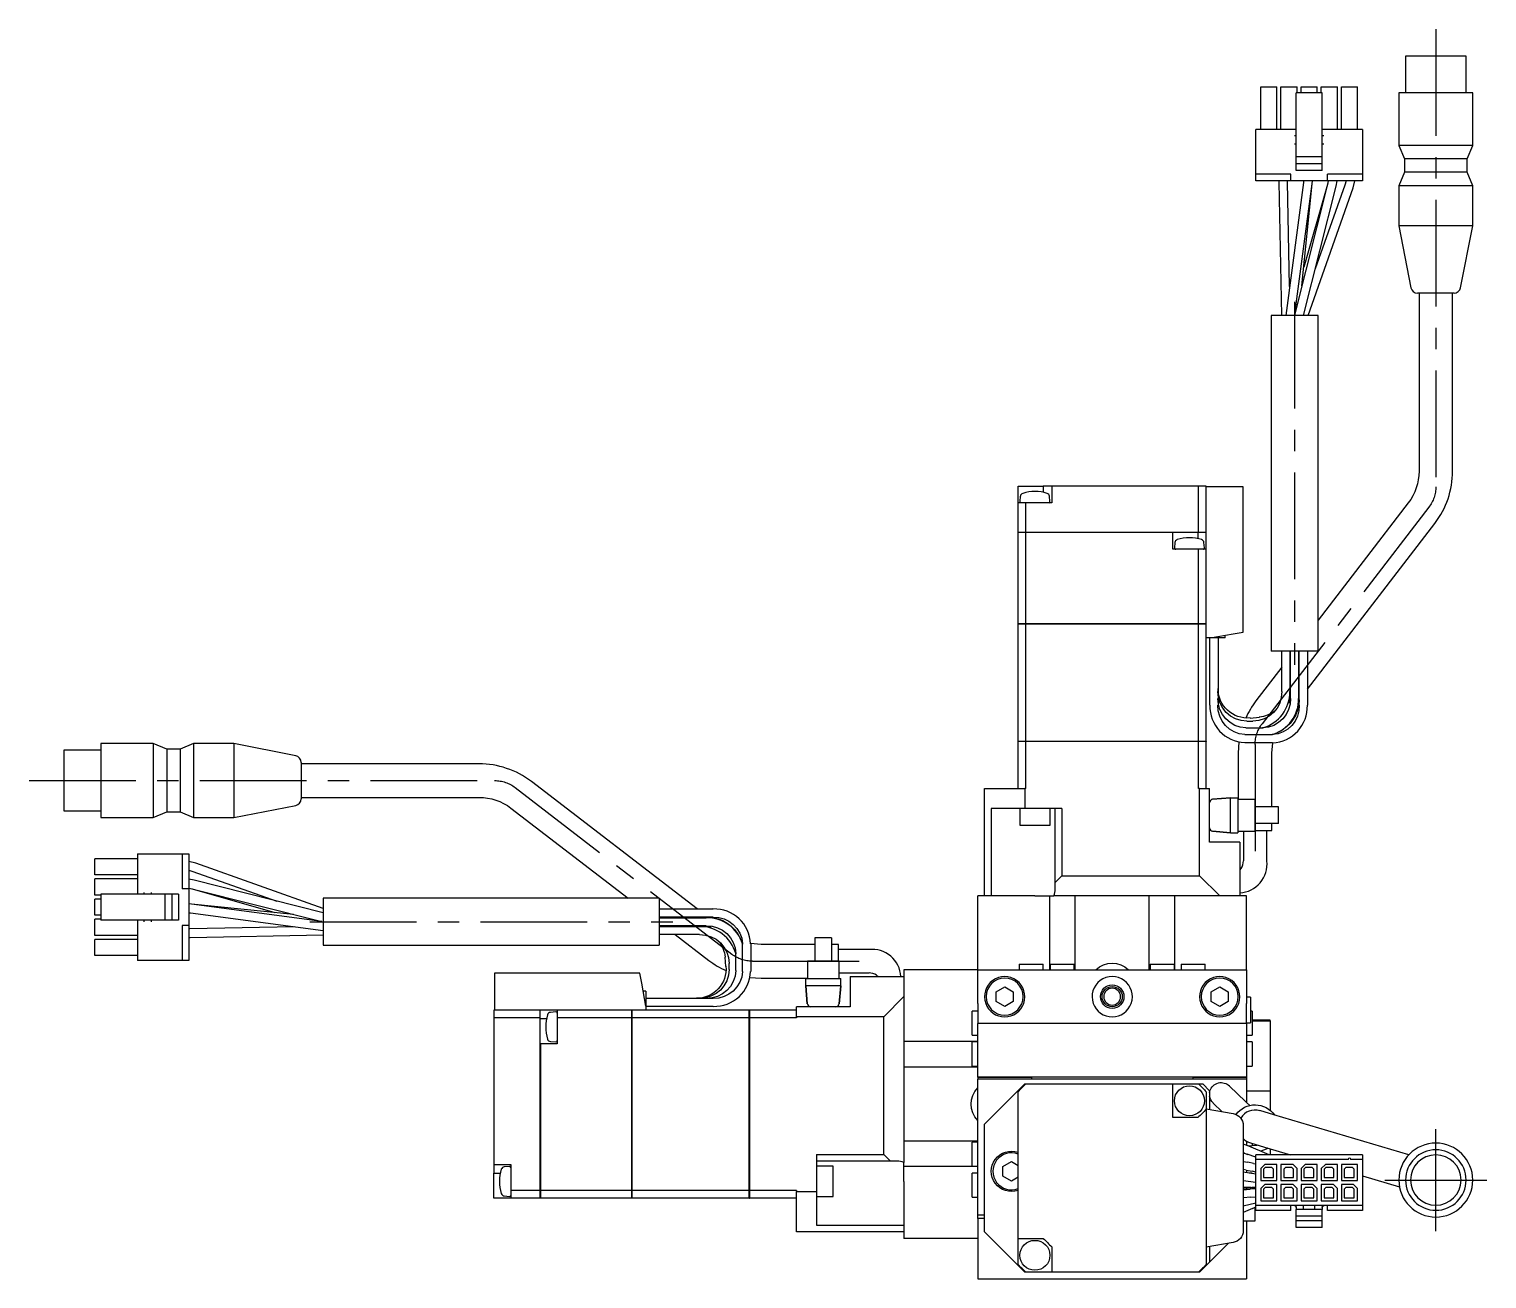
# Model space of a CAD drawing. Extents: x 0 to 847, y -8 to 672.
# Drawn here: x 197.2 to 414.1, y 485.5 to 671.5 of the extents above; entities that cross this region are included whole.
import ezdxf

# ---------------------------------------------------------------- set-up
doc = ezdxf.new("R2010")
doc.units = 0
doc.header["$LTSCALE"] = 0.5
doc.linetypes.add('CENTER', pattern=[50.8, 31.75, -6.35, 6.35, -6.35])
doc.layers.add('MSM_CENTER', color=1, linetype='CENTER')
doc.layers.add('MSM_CONTINUOUS', color=7, linetype='CONTINUOUS')

msp = doc.modelspace()

# ---------------------------------------------------------------- linework, layer by layer
at = {"layer": 'MSM_CENTER', "extrusion": (0, 0, -1)}
for p, q in [((406.53, 671.53), (406.53, 603.43)), ((405.49, 600.38), (380.67, 568.13)), ((379.64, 565.08), (379.64, 546.53)), ((197.2, 559.69), (266.47, 559.69)), ((269.51, 558.65), (301.77, 533.83)), ((304.82, 532.8), (322.2, 532.8))]:
    msp.add_line(p, q, dxfattribs=at)
at = {"layer": 'MSM_CENTER'}
for p, q in [((385.52, 630.93), (385.52, 576.93)), ((238.97, 538.68), (292.97, 538.68)), ((406.53, 492.63), (406.53, 507.83)), ((398.93, 500.23), (414.13, 500.23))]:
    msp.add_line(p, q, dxfattribs=at)
at = {"layer": 'MSM_CENTER', "extrusion": (0, 0, -1)}
for centre, start, end in [((-401.53, 603.43), 180, 217.5732), ((-384.64, 565.08), 360, 37.5732), ((-266.47, 554.69), 90, 127.5732), ((-304.82, 537.8), 270, 307.5732)]:
    msp.add_arc(centre, 5, start, end, dxfattribs=at)
at = {"layer": 'MSM_CONTINUOUS'}
for p, q in [((411.03, 667.53), (402.03, 667.53)), ((402.03, 667.53), (402.03, 662.03)), ((411.03, 662.03), (411.03, 667.53)), ((380.49, 656.58), (380.49, 662.93)), ((380.49, 662.93), (382.89, 662.93)), ((382.89, 656.58), (382.89, 662.93)), ((383.49, 662.93), (385.89, 662.93)), ((383.49, 656.58), (383.49, 662.93)), ((389.62, 662.04), (385.76, 662.04)), ((385.76, 652.5), (385.76, 662.04)), ((385.89, 662.04), (385.89, 662.93)), ((386.49, 662.04), (386.49, 662.93)), ((386.49, 662.93), (388.89, 662.93)), ((388.89, 662.04), (388.89, 662.93)), ((389.49, 662.04), (389.49, 662.93)), ((389.49, 662.93), (391.89, 662.93)), ((389.62, 652.5), (389.62, 662.04)), ((391.89, 656.58), (391.89, 662.93)), ((392.49, 662.93), (394.89, 662.93)), ((392.49, 656.58), (392.49, 662.93)), ((394.89, 656.58), (394.89, 662.93)), ((412.03, 662.03), (401.03, 662.03)), ((401.03, 662.03), (401.03, 654.23)), ((412.03, 654.23), (412.03, 662.03)), ((385.76, 656.58), (379.77, 656.58)), ((379.77, 649.95), (379.77, 656.58)), ((385.76, 655.63), (385.51, 655.63)), ((395.62, 656.58), (389.62, 656.58)), ((389.87, 655.63), (389.62, 655.63)), ((395.62, 656.58), (395.62, 649.95)), ((385.51, 654.48), (385.76, 654.48)), ((389.62, 654.48), (389.87, 654.48)), ((412.03, 654.23), (401.03, 654.23)), ((401.03, 654.23), (401.88, 652.23)), ((411.18, 652.23), (412.03, 654.23)), ((385.76, 651.48), (385.76, 652.5)), ((389.62, 652.5), (385.76, 652.5)), ((385.76, 650.48), (385.76, 651.48)), ((389.62, 651.48), (385.76, 651.48)), ((389.62, 651.48), (389.62, 652.5)), ((389.62, 650.48), (389.62, 651.48)), ((411.18, 652.23), (401.88, 652.23)), ((401.88, 652.23), (401.88, 650.23)), ((411.18, 650.23), (411.18, 652.23)), ((384.96, 649.95), (379.77, 649.95)), ((379.77, 649.65), (379.77, 649.95)), ((379.77, 648.93), (379.77, 649.65)), ((384.96, 648.93), (379.77, 648.93)), ((383.17, 648.93), (383.17, 648.75)), ((383.17, 648.93), (383.17, 648.82)), ((383.17, 648.82), (383.17, 648.75)), ((383.17, 648.75), (383.57, 628.93)), ((386.83, 648.69), (384.21, 628.93)), ((384.47, 648.78), (384.47, 648.93)), ((384.78, 633.23), (384.47, 648.78)), ((384.96, 649.65), (384.96, 649.95)), ((384.96, 648.93), (384.96, 649.65)), ((390.42, 648.93), (384.96, 648.93)), ((389.62, 650.48), (385.76, 650.48)), ((386.85, 648.93), (386.83, 648.69)), ((388.12, 648.51), (388.16, 648.93)), ((388.13, 648.52), (388.16, 648.93)), ((390.51, 648.93), (390.4, 648.43)), ((395.62, 649.95), (390.42, 649.95)), ((390.42, 649.65), (390.42, 649.95)), ((390.42, 648.93), (390.42, 649.65)), ((395.62, 648.93), (390.42, 648.93)), ((390.52, 648.93), (390.43, 648.48)), ((391.69, 648.17), (391.83, 648.93)), ((393.18, 648.93), (393.01, 648.32)), ((394.24, 647.89), (394.5, 648.93)), ((394.24, 647.9), (394.5, 648.93)), ((395.62, 649.95), (395.62, 649.65)), ((395.62, 649.65), (395.62, 648.93)), ((401.88, 650.23), (401.03, 648.23)), ((411.18, 650.23), (401.88, 650.23)), ((412.03, 648.23), (411.18, 650.23)), ((385.55, 629.14), (388.12, 648.51)), ((390.43, 648.48), (385.55, 629.14)), ((386.61, 633.34), (388.13, 648.52)), ((386.84, 628.93), (391.69, 648.17)), ((390.4, 648.43), (386.89, 636.11)), ((387.51, 628.93), (394.24, 647.89)), ((393.01, 648.32), (388.59, 635.86)), ((393.01, 648.33), (393.01, 648.32)), ((394.24, 647.89), (394.24, 647.9)), ((412.03, 648.23), (401.03, 648.23)), ((401.03, 648.23), (401.03, 642.23)), ((412.03, 642.23), (412.03, 648.23)), ((412.03, 642.23), (401.03, 642.23)), ((401.03, 642.23), (402.83, 633.03)), ((410.22, 633.03), (412.03, 642.23)), ((409.24, 632.23), (403.81, 632.23)), ((404.03, 632.23), (404.03, 605.74)), ((409.03, 605.74), (409.03, 632.23)), ((385.55, 629.14), (385.51, 628.93)), ((389.02, 628.93), (382.02, 628.93)), ((382.02, 628.93), (382.02, 578.93)), ((389.02, 578.93), (389.02, 628.93)), ((344.37, 601.03), (344.37, 603.53)), ((344.37, 603.53), (348.12, 603.53)), ((348.12, 603.53), (348.12, 602.59)), ((349.37, 603.53), (348.12, 603.53)), ((349.37, 603.53), (349.37, 601.03)), ((371.21, 603.53), (349.37, 603.53)), ((371.21, 596.64), (371.21, 603.53)), ((372.37, 603.53), (371.21, 603.53)), ((372.37, 596.64), (372.37, 603.53)), ((376.38, 603.43), (372.37, 603.43)), ((377.87, 603.43), (376.38, 603.43)), ((377.87, 581.79), (377.87, 603.43)), ((344.37, 596.64), (344.37, 601.03)), ((345.52, 601.03), (344.37, 601.03)), ((344.7, 602), (344.63, 601.23)), ((345.52, 596.64), (345.52, 601.03)), ((349.37, 601.03), (345.52, 601.03)), ((349.1, 601.23), (349.03, 602)), ((402.43, 601.01), (389.02, 583.57)), ((344.37, 596.64), (345.52, 596.64)), ((344.37, 583.03), (344.37, 596.63)), ((345.52, 596.63), (344.37, 596.63)), ((345.52, 596.64), (371.21, 596.64)), ((345.52, 583.03), (345.52, 596.63)), ((367.37, 596.63), (345.52, 596.63)), ((367.37, 594.13), (367.37, 596.63)), ((371.12, 596.63), (371.12, 595.7)), ((371.21, 596.64), (372.37, 596.64)), ((372.37, 596.63), (372.36, 596.63)), ((372.37, 594.13), (372.37, 596.64)), ((387.42, 573.29), (406.4, 597.96)), ((367.7, 595.11), (367.63, 594.34)), ((372.1, 594.34), (372.03, 595.11)), ((371.21, 594.13), (367.37, 594.13)), ((371.21, 583.03), (371.21, 594.13)), ((372.37, 594.13), (371.21, 594.13)), ((372.37, 583.03), (372.37, 594.13)), ((344.37, 583.03), (345.52, 583.03)), ((344.37, 565.53), (344.37, 583.02)), ((345.52, 583.02), (344.37, 583.02)), ((344.38, 583.03), (344.38, 583.02)), ((345.52, 583.03), (371.21, 583.03)), ((345.52, 583.03), (345.52, 583.02)), ((345.52, 565.53), (345.52, 583.02)), ((371.21, 583.02), (345.52, 583.02)), ((371.21, 583.03), (372.37, 583.03)), ((371.21, 583.03), (371.21, 583.02)), ((371.21, 565.53), (371.21, 583.02)), ((372.37, 583.02), (371.21, 583.02)), ((372.36, 583.03), (372.36, 583.02)), ((372.37, 583.02), (372.37, 583.03)), ((372.37, 565.53), (372.37, 583.02)), ((372.97, 580.93), (376.38, 581.53)), ((376.38, 581.53), (377.87, 581.79)), ((372.97, 580.93), (372.37, 580.93)), ((372.92, 570.93), (372.92, 580.93)), ((375.17, 580.93), (372.97, 580.93)), ((374.12, 580.93), (374.12, 570.93)), ((375.17, 580.93), (375.17, 581.32)), ((389.02, 578.93), (382.02, 578.93)), ((383.62, 572.93), (383.62, 578.93)), ((384.82, 578.93), (384.82, 571.93)), ((384.92, 571.93), (384.92, 578.93)), ((386.12, 578.93), (386.12, 571.93)), ((386.22, 570.93), (386.22, 578.93)), ((387.42, 578.93), (387.42, 570.93)), ((383.62, 576.55), (379.76, 571.54)), ((374.12, 573.41), (374.12, 573.17)), ((384.76, 571.22), (384.92, 572.43)), ((384.82, 571.93), (384.76, 571.22)), ((384.76, 571.22), (384.76, 571.19)), ((384.76, 571.19), (384.76, 571.22)), ((378.43, 568.53), (379.31, 568.53)), ((378.88, 569), (380.27, 569.12)), ((378.12, 566.53), (382.21, 566.53)), ((378.28, 567.53), (380.75, 567.53)), ((382.21, 566.54), (382.17, 566.53)), ((202.37, 564.19), (202.37, 555.19)), ((207.87, 564.19), (202.37, 564.19)), ((207.87, 565.19), (207.87, 554.19)), ((215.66, 565.19), (207.87, 565.19)), ((215.66, 565.19), (215.66, 554.19)), ((217.66, 564.34), (215.66, 565.19)), ((217.66, 564.34), (217.66, 555.04)), ((219.66, 564.34), (217.66, 564.34)), ((221.66, 565.19), (219.66, 564.34)), ((219.66, 564.34), (219.66, 555.04)), ((221.66, 565.19), (221.66, 554.19)), ((227.67, 565.19), (221.66, 565.19)), ((227.67, 565.19), (227.67, 554.19)), ((236.86, 563.38), (227.67, 565.19)), ((344.37, 565.53), (345.52, 565.53)), ((344.37, 558.53), (344.37, 565.52)), ((345.52, 565.52), (344.37, 565.52)), ((344.38, 565.53), (344.38, 565.52)), ((345.52, 565.53), (371.21, 565.53)), ((345.52, 565.53), (345.52, 565.52)), ((345.52, 558.53), (345.52, 565.52)), ((371.21, 565.52), (345.52, 565.52)), ((371.21, 565.53), (372.37, 565.53)), ((371.21, 565.53), (371.21, 565.52)), ((371.21, 558.53), (371.21, 565.52)), ((372.37, 565.52), (371.21, 565.52)), ((372.36, 565.53), (372.36, 565.52)), ((372.37, 558.53), (372.37, 565.52)), ((377.24, 565.43), (377.14, 563.76)), ((382.21, 565.33), (378.12, 565.33)), ((382.14, 563.76), (382.29, 565.33)), ((237.67, 562.4), (237.67, 556.97)), ((264.15, 562.19), (237.67, 562.19)), ((377.14, 563.76), (377.14, 556.88)), ((382.14, 555.78), (382.14, 563.76)), ((296.6, 540.58), (271.93, 559.56)), ((339.37, 542.53), (339.37, 558.53)), ((339.37, 558.53), (345.37, 558.53)), ((345.37, 558.53), (345.37, 555.53)), ((345.52, 558.53), (345.37, 558.53)), ((371.37, 558.53), (371.21, 558.53)), ((371.37, 545.53), (371.37, 558.53)), ((371.37, 558.53), (372.87, 558.53)), ((372.87, 550.53), (372.87, 558.53)), ((227.67, 554.19), (236.86, 555.99)), ((237.67, 557.19), (264.15, 557.19)), ((268.88, 555.6), (286.32, 542.18)), ((340.37, 555.53), (340.37, 542.53)), ((345.37, 555.53), (340.37, 555.53)), ((344.62, 555.53), (344.62, 553.03)), ((350.87, 555.53), (345.37, 555.53)), ((349.12, 553.03), (349.12, 555.53)), ((349.87, 544.53), (349.87, 555.53)), ((350.87, 555.53), (350.87, 545.53)), ((373.32, 556.9), (375.97, 557.13)), ((375.97, 557.13), (373.32, 556.9)), ((375.97, 551.93), (375.97, 557.13)), ((375.97, 557.13), (377.07, 557.13)), ((377.07, 557.13), (377.07, 551.93)), ((379.67, 556.88), (377.07, 556.88)), ((379.67, 552.18), (379.67, 556.88)), ((379.94, 555.78), (379.67, 555.78)), ((383.14, 555.78), (379.94, 555.78)), ((383.14, 553.28), (383.14, 555.78)), ((202.37, 555.19), (207.87, 555.19)), ((207.87, 554.19), (215.66, 554.19)), ((215.66, 554.19), (217.66, 555.04)), ((217.66, 555.04), (219.66, 555.04)), ((219.66, 555.04), (221.66, 554.19)), ((221.66, 554.19), (227.67, 554.19)), ((379.94, 553.28), (379.67, 553.28)), ((383.14, 553.28), (379.94, 553.28)), ((382.14, 552.28), (382.14, 553.28)), ((344.62, 553.03), (349.12, 553.03)), ((375.97, 551.93), (373.32, 552.16)), ((373.32, 552.16), (375.97, 551.93)), ((375.97, 551.93), (377.07, 551.93)), ((377.07, 552.18), (379.67, 552.18)), ((377.89, 552.18), (377.89, 547.72)), ((379.67, 552.28), (382.14, 552.28)), ((381.39, 547.72), (381.39, 552.28)), ((377.37, 550.53), (372.87, 550.53)), ((377.37, 550.53), (377.37, 542.53)), ((206.97, 545.65), (206.97, 548.05)), ((213.32, 548.05), (206.97, 548.05)), ((213.32, 548.78), (213.32, 542.78)), ((213.32, 548.78), (219.95, 548.78)), ((219.95, 548.78), (219.95, 543.58)), ((219.95, 548.78), (220.25, 548.78)), ((220.25, 548.78), (220.97, 548.78)), ((222, 547.4), (220.96, 547.66)), ((220.97, 548.78), (220.97, 543.58)), ((222.01, 547.4), (220.97, 547.66)), ((222.01, 547.4), (222, 547.4)), ((240.97, 540.67), (222.01, 547.4)), ((213.32, 545.65), (206.97, 545.65)), ((206.97, 542.65), (206.97, 545.05)), ((213.32, 545.05), (206.97, 545.05)), ((221.73, 544.86), (220.96, 544.99)), ((220.97, 546.34), (221.57, 546.17)), ((221.56, 546.18), (221.57, 546.17)), ((221.57, 546.17), (234.04, 541.75)), ((240.97, 540), (221.73, 544.86)), ((349.87, 544.53), (350.87, 545.53)), ((349.87, 543.53), (349.87, 544.53)), ((350.87, 545.53), (371.37, 545.53)), ((374.37, 542.53), (371.37, 545.53)), ((377.44, 546.48), (377.37, 546.49)), ((207.86, 542.65), (206.97, 542.65)), ((207.86, 542.78), (207.86, 538.92)), ((217.4, 542.78), (207.86, 542.78)), ((214.27, 543.03), (214.27, 542.78)), ((215.42, 542.78), (215.42, 543.03)), ((217.4, 542.78), (217.4, 538.92)), ((218.42, 542.78), (217.4, 542.78)), ((218.42, 542.78), (218.42, 538.92)), ((219.42, 542.78), (218.42, 542.78)), ((219.42, 542.78), (219.42, 538.92)), ((220.25, 543.58), (219.95, 543.58)), ((220.97, 543.58), (220.25, 543.58)), ((220.97, 543.68), (221.41, 543.6)), ((220.97, 543.67), (221.46, 543.56)), ((220.97, 543.58), (220.97, 538.12)), ((221.41, 543.6), (240.75, 538.71)), ((221.46, 543.56), (233.78, 540.05)), ((338.37, 531.53), (338.37, 542.53)), ((339.37, 542.53), (338.37, 542.53)), ((340.37, 542.53), (339.37, 542.53)), ((346.87, 542.53), (340.37, 542.53)), ((346.87, 542.53), (349.69, 542.53)), ((349.07, 531.53), (349.07, 542.53)), ((374.37, 542.53), (349.69, 542.53)), ((352.87, 531.53), (352.87, 542.53)), ((363.87, 531.53), (363.87, 542.53)), ((367.67, 531.53), (367.67, 542.53)), ((377.37, 542.53), (374.37, 542.53)), ((378.37, 542.53), (377.37, 542.53)), ((378.37, 531.53), (378.37, 542.53)), ((206.97, 539.65), (206.97, 542.05)), ((207.86, 542.05), (206.97, 542.05)), ((221.38, 541.28), (220.96, 541.32)), ((221.37, 541.29), (220.97, 541.32)), ((236.55, 539.77), (221.37, 541.29)), ((240.75, 538.71), (221.38, 541.28)), ((240.97, 542.18), (240.97, 535.18)), ((290.97, 542.18), (240.97, 542.18)), ((290.97, 542.18), (290.97, 535.18)), ((290.97, 540.58), (298.97, 540.58)), ((207.86, 539.65), (206.97, 539.65)), ((207.86, 539.05), (206.97, 539.05)), ((206.97, 536.65), (206.97, 539.05)), ((217.4, 538.92), (207.86, 538.92)), ((213.32, 538.92), (213.32, 532.93)), ((214.27, 538.92), (214.27, 538.67)), ((215.42, 538.67), (215.42, 538.92)), ((218.42, 538.92), (217.4, 538.92)), ((219.42, 538.92), (218.42, 538.92)), ((219.95, 538.12), (219.95, 532.93)), ((220.25, 538.12), (219.95, 538.12)), ((220.97, 538.12), (220.25, 538.12)), ((220.97, 540.01), (221.21, 539.99)), ((220.97, 538.12), (220.97, 532.93)), ((221.21, 539.99), (240.97, 537.37)), ((240.75, 538.71), (240.97, 538.67)), ((298.97, 539.38), (290.97, 539.38)), ((290.97, 539.28), (297.97, 539.28)), ((297.97, 538.08), (290.97, 538.08)), ((298.68, 537.93), (297.47, 538.08)), ((213.32, 536.65), (206.97, 536.65)), ((206.97, 533.65), (206.97, 536.05)), ((213.32, 536.05), (206.97, 536.05)), ((221.12, 537.63), (220.97, 537.63)), ((220.97, 536.33), (221.14, 536.33)), ((220.97, 536.33), (221.07, 536.33)), ((221.07, 536.33), (221.14, 536.33)), ((236.67, 537.94), (221.12, 537.63)), ((221.14, 536.33), (240.97, 536.73)), ((290.97, 537.98), (297.97, 537.98)), ((296.97, 536.78), (290.97, 536.78)), ((293.34, 536.78), (298.35, 532.93)), ((297.97, 537.98), (298.68, 537.92)), ((298.71, 537.92), (298.68, 537.93)), ((298.68, 537.92), (298.71, 537.92)), ((314.12, 536.3), (314.12, 533.1)), ((316.62, 536.3), (314.12, 536.3)), ((316.62, 536.3), (316.62, 533.1)), ((213.32, 533.65), (206.97, 533.65)), ((240.97, 535.18), (290.97, 535.18)), ((302.37, 531.44), (302.37, 533.92)), ((303.36, 535.37), (303.37, 535.34)), ((303.37, 531.28), (303.37, 535.38)), ((306.13, 535.3), (304.56, 535.45)), ((304.57, 535.38), (304.57, 531.28)), ((314.12, 535.3), (306.13, 535.3)), ((317.62, 535.3), (316.62, 535.3)), ((317.62, 532.83), (317.62, 535.3)), ((322.18, 534.55), (317.62, 534.55)), ((219.95, 532.93), (213.32, 532.93)), ((220.25, 532.93), (219.95, 532.93)), ((220.97, 532.93), (220.25, 532.93)), ((300.89, 532.04), (300.77, 533.43)), ((301.37, 531.59), (301.37, 532.47)), ((317.72, 532.83), (313.02, 532.83)), ((313.02, 532.83), (313.02, 530.23)), ((314.12, 533.1), (314.12, 532.83)), ((316.62, 533.1), (316.62, 532.83)), ((317.72, 530.23), (317.72, 532.83)), ((338.37, 531.53), (327.37, 531.53)), ((327.37, 531.53), (327.37, 530.53)), ((338.37, 531.53), (378.37, 531.53)), ((338.37, 526.53), (338.37, 531.53)), ((344.52, 532.38), (348.12, 532.38)), ((344.52, 532.38), (344.52, 531.53)), ((348.12, 531.53), (348.12, 532.38)), ((349.12, 532.38), (352.72, 532.38)), ((349.12, 532.38), (349.12, 531.53)), ((352.72, 531.53), (352.72, 532.38)), ((364.02, 532.38), (367.62, 532.38)), ((364.02, 532.38), (364.02, 531.53)), ((367.62, 531.53), (367.62, 532.38)), ((368.62, 532.38), (372.22, 532.38)), ((368.62, 532.38), (368.62, 531.53)), ((372.22, 531.53), (372.22, 532.38)), ((378.37, 531.53), (378.37, 526.53)), ((288.1, 531.03), (266.47, 531.03)), ((266.47, 531.03), (266.47, 529.54)), ((266.47, 529.54), (266.47, 525.53)), ((288.36, 529.54), (288.1, 531.03)), ((288.97, 526.13), (288.36, 529.54)), ((304.46, 530.4), (306.13, 530.3)), ((306.13, 530.3), (313.02, 530.3)), ((312.77, 529.13), (312.77, 530.23)), ((312.77, 530.23), (317.97, 530.23)), ((317.72, 531.05), (322.18, 531.05)), ((317.97, 529.13), (317.97, 530.23)), ((319.37, 530.53), (319.37, 526.03)), ((319.37, 530.53), (327.37, 530.53)), ((323.42, 530.61), (323.4, 530.53)), ((327.37, 530.53), (327.37, 527.53)), ((288.97, 528.33), (288.58, 528.33)), ((288.97, 528.33), (288.97, 526.13)), ((288.97, 527.28), (298.97, 527.28)), ((296.48, 527.28), (296.72, 527.28)), ((317.97, 529.13), (312.77, 529.13)), ((313, 526.48), (312.77, 529.13)), ((312.77, 529.13), (313, 526.48)), ((317.97, 529.13), (317.73, 526.48)), ((317.73, 526.48), (317.97, 529.13)), ((327.37, 527.53), (324.37, 524.53)), ((327.37, 527.53), (327.37, 502.86)), ((341.12, 528.25), (342.37, 528.97)), ((341.12, 526.81), (341.12, 528.25)), ((342.37, 528.97), (343.62, 528.25)), ((343.62, 528.25), (343.62, 526.81)), ((373.12, 528.25), (374.37, 528.97)), ((373.12, 526.81), (373.12, 528.25)), ((374.37, 528.97), (375.62, 528.25)), ((375.62, 528.25), (375.62, 526.81)), ((378.97, 527.43), (378.37, 527.43)), ((378.97, 527.43), (378.97, 523.63)), ((266.37, 525.53), (266.37, 524.37)), ((273.26, 525.53), (266.37, 525.53)), ((273.26, 524.37), (273.26, 525.53)), ((275.77, 525.53), (273.26, 525.53)), ((273.27, 525.53), (273.27, 525.52)), ((275.55, 525.26), (274.78, 525.19)), ((286.87, 525.53), (275.77, 525.53)), ((275.77, 525.53), (275.77, 524.37)), ((286.87, 524.37), (286.87, 525.53)), ((286.88, 525.53), (286.87, 525.53)), ((286.87, 525.52), (286.88, 525.52)), ((304.37, 525.53), (286.88, 525.53)), ((286.88, 525.53), (286.88, 524.37)), ((288.97, 526.13), (288.97, 525.53)), ((298.97, 526.08), (288.97, 526.08)), ((304.37, 524.37), (304.37, 525.53)), ((304.37, 525.52), (304.38, 525.52)), ((311.37, 525.53), (304.38, 525.53)), ((304.38, 525.53), (304.38, 524.37)), ((319.37, 526.03), (311.37, 526.03)), ((311.37, 524.53), (311.37, 526.03)), ((337.52, 521.78), (337.52, 525.38)), ((338.37, 525.38), (337.52, 525.38)), ((338.37, 526.53), (338.37, 523.53)), ((342.37, 526.08), (341.12, 526.81)), ((343.62, 526.81), (342.37, 526.08)), ((374.37, 526.08), (373.12, 526.81)), ((375.62, 526.81), (374.37, 526.08)), ((378.37, 523.53), (378.37, 526.53)), ((379.22, 525.38), (378.97, 525.38)), ((379.22, 525.38), (379.22, 521.78)), ((273.26, 524.37), (266.37, 524.37)), ((266.37, 524.37), (266.37, 502.53)), ((273.26, 498.68), (273.26, 524.37)), ((273.27, 524.28), (274.2, 524.28)), ((275.77, 524.37), (275.77, 520.53)), ((286.87, 524.37), (275.77, 524.37)), ((286.87, 524.38), (286.88, 524.38)), ((286.87, 498.68), (286.87, 524.37)), ((304.37, 524.37), (286.88, 524.37)), ((286.88, 524.37), (286.88, 498.68)), ((304.37, 524.38), (304.38, 524.38)), ((304.37, 498.68), (304.37, 524.37)), ((304.38, 524.37), (304.38, 498.68)), ((311.37, 524.37), (304.38, 524.37)), ((311.37, 524.53), (311.37, 524.37)), ((324.37, 524.53), (311.37, 524.53)), ((324.37, 504.03), (324.37, 524.53)), ((378.37, 523.53), (338.37, 523.53)), ((338.37, 515.53), (338.37, 523.53)), ((378.37, 523.63), (378.97, 523.63)), ((378.37, 523.53), (378.37, 515.53)), ((381.87, 524.03), (379.22, 524.03)), ((379.22, 523.94), (381.87, 523.94)), ((381.87, 523.94), (381.87, 524.03)), ((381.87, 523.94), (381.87, 513.53)), ((274.78, 520.86), (275.55, 520.8)), ((338.37, 520.83), (327.37, 520.83)), ((337.52, 521.78), (338.37, 521.78)), ((337.52, 517.18), (337.52, 520.78)), ((338.37, 520.78), (337.52, 520.78)), ((378.37, 521.78), (379.22, 521.78)), ((379.22, 520.78), (378.37, 520.78)), ((379.22, 520.78), (379.22, 517.18)), ((275.77, 520.53), (273.26, 520.53)), ((273.27, 520.53), (273.27, 498.68)), ((338.37, 517.03), (327.37, 517.03)), ((337.52, 517.18), (338.37, 517.18)), ((378.37, 517.18), (379.22, 517.18)), ((338.37, 515.53), (346.37, 515.53)), ((338.37, 515.53), (338.37, 515.23)), ((346.37, 515.53), (338.37, 515.53)), ((378.37, 515.23), (338.37, 515.23)), ((338.37, 495.03), (338.37, 515.23)), ((345.37, 514.53), (339.37, 508.53)), ((345.37, 514.53), (345.52, 514.53)), ((345.52, 514.53), (367.37, 514.53)), ((346.37, 515.53), (346.37, 515.23)), ((370.37, 515.53), (346.37, 515.53)), ((367.37, 509.53), (367.37, 514.53)), ((367.37, 514.53), (371.21, 514.53)), ((370.37, 515.53), (378.37, 515.53)), ((370.37, 515.53), (370.37, 515.23)), ((378.37, 515.53), (370.37, 515.53)), ((371.21, 514.53), (371.87, 514.53)), ((372.87, 513.53), (371.87, 514.53)), ((378.22, 511.94), (375.82, 514.23)), ((378.37, 515.53), (378.37, 515.23)), ((378.37, 515.23), (378.37, 511.8)), ((344.37, 491.53), (344.37, 513.37)), ((372.37, 513.37), (372.37, 510.83)), ((372.87, 513.53), (372.87, 510.74)), ((372.87, 513.28), (372.92, 513.52)), ((378.37, 513.53), (381.87, 513.53)), ((381.87, 513.53), (381.87, 510.63)), ((372.37, 510.78), (372.37, 510.83)), ((372.37, 510.83), (376.38, 510.12)), ((372.37, 510.78), (372.37, 487.68)), ((373.4, 511.7), (374.76, 510.41)), ((378.38, 511.78), (378.22, 511.94)), ((378.38, 511.78), (378.85, 511.34)), ((382.45, 509.93), (380.34, 510.56)), ((402.53, 504.01), (382.45, 509.93)), ((339.37, 492.53), (339.37, 508.53)), ((371.12, 509.53), (367.37, 509.53)), ((377.87, 508.35), (377.87, 492.71)), ((338.37, 506.03), (327.37, 506.03)), ((337.52, 502.28), (337.52, 505.88)), ((338.37, 505.88), (337.52, 505.88)), ((377.87, 505.63), (378.35, 505.42)), ((378.37, 506.01), (378.37, 505.42)), ((378.61, 505.88), (378.37, 505.88)), ((378.93, 505.76), (381.04, 505.14)), ((379.22, 505.68), (379.22, 505.38)), ((314.37, 504.03), (324.37, 504.03)), ((314.37, 504.03), (314.37, 498.53)), ((325.37, 503.03), (324.37, 504.03)), ((378, 504.27), (377.87, 504.26)), ((377.87, 504.26), (378.46, 504.07)), ((377.88, 504.32), (378.5, 504.06)), ((381.72, 504), (378.35, 505.42)), ((378.37, 504.12), (378.37, 504.1)), ((379.77, 503.65), (378.46, 504.07)), ((378.58, 505.33), (379.85, 505.44)), ((395.62, 504), (379.77, 504)), ((379.77, 503.7), (379.77, 504)), ((379.77, 503.29), (379.77, 503.7)), ((393.54, 503.29), (379.77, 503.29)), ((379.77, 496.43), (379.77, 503.29)), ((381.04, 505.14), (384.91, 504)), ((381.87, 504.89), (381.87, 504)), ((393.54, 503.29), (393.54, 503.39)), ((393.84, 503.39), (393.84, 503.29)), ((395.62, 503.29), (393.84, 503.29)), ((395.62, 504), (395.62, 503.7)), ((395.62, 503.7), (395.62, 503.29)), ((395.62, 503.29), (395.62, 496.43)), ((266.37, 502.53), (268.87, 502.53)), ((266.37, 502.53), (266.37, 501.28)), ((266.37, 501.28), (267.31, 501.28)), ((266.37, 497.53), (266.37, 501.28)), ((268.66, 502.26), (267.89, 502.19)), ((268.87, 502.53), (268.87, 498.68)), ((325.37, 503.03), (314.37, 503.03)), ((316.87, 502.28), (314.37, 502.28)), ((316.87, 497.78), (316.87, 502.28)), ((326.37, 503.03), (325.37, 503.03)), ((327.37, 500.03), (327.37, 502.86)), ((338.37, 502.23), (327.37, 502.23)), ((337.52, 502.28), (338.37, 502.28)), ((337.52, 497.68), (337.52, 501.28)), ((338.37, 501.28), (337.52, 501.28)), ((342.12, 502.25), (343.37, 502.97)), ((342.12, 500.81), (342.12, 502.25)), ((343.37, 502.97), (344.37, 502.39)), ((377.84, 503.01), (378.54, 502.88)), ((378.31, 501.7), (377.87, 501.78)), ((379.77, 501.13), (377.87, 501.4)), ((378.31, 501.7), (379.19, 501.53)), ((378.37, 501.69), (378.37, 501.33)), ((379.42, 502.71), (378.54, 502.88)), ((379.22, 501.28), (378.74, 501.28)), ((379.77, 501.42), (379.19, 501.53)), ((379.22, 501.28), (379.22, 501.21)), ((379.42, 502.71), (379.77, 502.64)), ((381.09, 502.56), (380.49, 501.96)), ((380.49, 501.96), (380.49, 500.16)), ((381.15, 502.11), (380.9, 501.86)), ((380.9, 501.86), (380.9, 500.61)), ((382.89, 502.56), (381.09, 502.56)), ((382.12, 502.11), (381.15, 502.11)), ((382.37, 501.86), (382.12, 502.11)), ((382.37, 500.61), (382.37, 501.86)), ((382.89, 500.16), (382.89, 502.56)), ((383.49, 502.56), (383.49, 500.16)), ((385.29, 502.56), (383.49, 502.56)), ((384.15, 502.11), (383.9, 501.86)), ((383.9, 501.86), (383.9, 500.61)), ((385.12, 502.11), (384.15, 502.11)), ((385.37, 501.86), (385.12, 502.11)), ((385.29, 502.56), (385.89, 501.96)), ((385.37, 500.61), (385.37, 501.86)), ((385.89, 500.16), (385.89, 501.96)), ((387.09, 502.56), (386.49, 501.96)), ((386.49, 501.96), (386.49, 500.16)), ((387.15, 502.11), (386.9, 501.86)), ((386.9, 501.86), (386.9, 500.61)), ((388.89, 502.56), (387.09, 502.56)), ((388.12, 502.11), (387.15, 502.11)), ((388.37, 501.86), (388.12, 502.11)), ((388.37, 500.61), (388.37, 501.86)), ((388.89, 500.16), (388.89, 502.56)), ((390.09, 502.56), (389.49, 501.96)), ((389.49, 501.96), (389.49, 500.16)), ((390.15, 502.11), (389.9, 501.86)), ((389.9, 501.86), (389.9, 500.61)), ((391.89, 502.56), (390.09, 502.56)), ((391.12, 502.11), (390.15, 502.11)), ((391.37, 501.86), (391.12, 502.11)), ((391.37, 500.61), (391.37, 501.86)), ((391.89, 500.16), (391.89, 502.56)), ((394.89, 502.56), (392.49, 502.56)), ((392.49, 502.56), (392.49, 500.16)), ((393.15, 502.11), (392.9, 501.86)), ((392.9, 501.86), (392.9, 500.61)), ((394.12, 502.11), (393.15, 502.11)), ((394.37, 501.86), (394.12, 502.11)), ((394.37, 500.61), (394.37, 501.86)), ((394.89, 500.16), (394.89, 502.56)), ((327.37, 500.03), (327.37, 493.53)), ((343.37, 500.08), (342.12, 500.81)), ((344.37, 500.66), (343.37, 500.08)), ((377.87, 500.19), (379.77, 499.92)), ((379.03, 499.14), (377.87, 499.12)), ((378.37, 499.13), (378.37, 498.88)), ((379.77, 498.95), (378.88, 498.88)), ((378.97, 499.14), (378.97, 498.88)), ((379.03, 499.14), (379.77, 499.16)), ((379.22, 499.12), (379.22, 498.88)), ((379.77, 499.12), (379.22, 499.12)), ((379.22, 499.03), (379.77, 499.03)), ((380.49, 500.16), (382.89, 500.16)), ((380.49, 498.96), (381.09, 499.56)), ((380.49, 498.96), (380.49, 497.16)), ((380.9, 500.61), (382.37, 500.61)), ((381.15, 499.11), (380.9, 498.86)), ((382.89, 499.56), (381.09, 499.56)), ((382.12, 499.11), (381.15, 499.11)), ((382.37, 498.86), (382.12, 499.11)), ((382.89, 497.16), (382.89, 499.56)), ((383.49, 500.16), (385.89, 500.16)), ((385.29, 499.56), (383.49, 499.56)), ((383.49, 499.56), (383.49, 497.16)), ((383.9, 500.61), (385.37, 500.61)), ((384.15, 499.11), (383.9, 498.86)), ((385.12, 499.11), (384.15, 499.11)), ((385.37, 498.86), (385.12, 499.11)), ((385.89, 498.96), (385.29, 499.56)), ((385.89, 497.16), (385.89, 498.96)), ((386.49, 500.16), (388.89, 500.16)), ((386.49, 499.56), (386.49, 497.16)), ((388.29, 499.56), (386.49, 499.56)), ((386.9, 500.61), (388.37, 500.61)), ((387.15, 499.11), (386.9, 498.86)), ((388.12, 499.11), (387.15, 499.11)), ((388.37, 498.86), (388.12, 499.11)), ((388.89, 498.96), (388.29, 499.56)), ((388.89, 497.16), (388.89, 498.96)), ((389.49, 500.16), (391.89, 500.16)), ((391.29, 499.56), (389.49, 499.56)), ((389.49, 499.56), (389.49, 497.16)), ((389.9, 500.61), (391.37, 500.61)), ((390.15, 499.11), (389.9, 498.86)), ((391.12, 499.11), (390.15, 499.11)), ((391.37, 498.86), (391.12, 499.11)), ((391.89, 498.96), (391.29, 499.56)), ((391.89, 497.16), (391.89, 498.96)), ((392.49, 500.16), (394.89, 500.16)), ((392.49, 499.56), (392.49, 497.16)), ((394.29, 499.56), (392.49, 499.56)), ((392.9, 500.61), (394.37, 500.61)), ((393.15, 499.11), (392.9, 498.86)), ((394.12, 499.11), (393.15, 499.11)), ((394.37, 498.86), (394.12, 499.11)), ((394.89, 498.96), (394.29, 499.56)), ((394.89, 497.16), (394.89, 498.96)), ((395.62, 500.84), (401.12, 499.21)), ((268.87, 497.53), (266.37, 497.53)), ((267.89, 497.86), (268.66, 497.8)), ((273.26, 498.68), (268.87, 498.68)), ((268.87, 498.68), (268.87, 497.53)), ((273.26, 497.53), (268.87, 497.53)), ((273.26, 497.53), (273.26, 498.68)), ((286.87, 498.68), (273.27, 498.68)), ((273.27, 498.68), (273.27, 497.53)), ((286.87, 497.53), (273.27, 497.53)), ((286.87, 498.69), (286.88, 498.69)), ((286.87, 497.53), (286.87, 498.68)), ((286.87, 497.54), (286.88, 497.54)), ((304.37, 498.68), (286.88, 498.68)), ((286.88, 498.68), (286.88, 497.53)), ((304.37, 497.53), (286.88, 497.53)), ((304.37, 498.69), (304.38, 498.69)), ((304.37, 497.53), (304.37, 498.68)), ((304.37, 497.54), (304.38, 497.54)), ((311.37, 498.68), (304.38, 498.68)), ((304.38, 498.68), (304.38, 497.53)), ((311.37, 497.53), (304.38, 497.53)), ((311.37, 498.68), (311.37, 498.53)), ((311.37, 498.53), (314.37, 498.53)), ((311.37, 492.53), (311.37, 498.53)), ((314.37, 498.53), (314.37, 493.53)), ((314.37, 497.78), (316.87, 497.78)), ((337.52, 497.68), (338.37, 497.68)), ((377.87, 498.79), (378.88, 498.88)), ((378.85, 498.88), (377.87, 498.88)), ((379.77, 496.77), (377.87, 496.36)), ((378.98, 497.68), (377.88, 497.59)), ((378.98, 497.68), (379.77, 497.75)), ((380.49, 497.16), (382.89, 497.16)), ((380.9, 498.86), (380.9, 497.61)), ((380.9, 497.61), (382.37, 497.61)), ((382.37, 497.61), (382.37, 498.86)), ((383.49, 497.16), (385.89, 497.16)), ((383.9, 498.86), (383.9, 497.61)), ((383.9, 497.61), (385.37, 497.61)), ((385.37, 497.61), (385.37, 498.86)), ((386.49, 497.16), (388.89, 497.16)), ((386.9, 498.86), (386.9, 497.61)), ((386.9, 497.61), (388.37, 497.61)), ((388.37, 497.61), (388.37, 498.86)), ((389.49, 497.16), (391.89, 497.16)), ((389.9, 498.86), (389.9, 497.61)), ((389.9, 497.61), (391.37, 497.61)), ((391.37, 497.61), (391.37, 498.86)), ((392.49, 497.16), (394.89, 497.16)), ((392.9, 498.86), (392.9, 497.61)), ((392.9, 497.61), (394.37, 497.61)), ((394.37, 497.61), (394.37, 498.86)), ((339.37, 495.03), (338.37, 495.03)), ((338.37, 494.53), (338.37, 495.03)), ((379.27, 496.02), (377.87, 495.42)), ((379.27, 496.02), (379.77, 496.23)), ((379.67, 494.18), (379.67, 496.19)), ((395.62, 496.43), (379.77, 496.43)), ((379.77, 496.02), (379.77, 496.43)), ((379.77, 495.72), (379.77, 496.02)), ((384.96, 495.72), (379.77, 495.72)), ((384.96, 496.02), (384.96, 496.43)), ((384.96, 495.72), (384.96, 496.02)), ((385.76, 496.15), (385.76, 496.18)), ((385.76, 496.15), (385.76, 495.87)), ((389.62, 495.87), (385.76, 495.87)), ((385.76, 494.87), (385.76, 495.87)), ((389.62, 494.87), (385.76, 494.87)), ((385.76, 494.17), (385.76, 494.87)), ((386.86, 496.15), (386.86, 496.43)), ((386.86, 495.87), (386.86, 496.15)), ((388.51, 496.15), (388.51, 496.43)), ((388.51, 495.87), (388.51, 496.15)), ((389.62, 496.15), (389.62, 496.18)), ((389.62, 496.15), (389.62, 495.87)), ((389.62, 494.87), (389.62, 495.87)), ((389.62, 494.17), (389.62, 494.87)), ((390.42, 496.02), (390.42, 496.43)), ((390.42, 495.72), (390.42, 496.02)), ((395.62, 495.72), (390.42, 495.72)), ((395.62, 496.43), (395.62, 496.02)), ((395.62, 496.02), (395.62, 495.72)), ((327.37, 492.53), (311.37, 492.53)), ((314.37, 493.53), (327.37, 493.53)), ((327.37, 493.53), (327.37, 492.53)), ((327.37, 492.53), (327.37, 491.53)), ((338.37, 494.53), (338.37, 485.53)), ((339.37, 494.53), (338.37, 494.53)), ((339.37, 492.53), (345.37, 486.53)), ((377.87, 494.18), (379.67, 494.18)), ((378.37, 494.18), (378.37, 485.53)), ((389.62, 494.17), (385.76, 494.17)), ((385.76, 493.15), (385.76, 494.17)), ((389.62, 493.15), (385.76, 493.15)), ((389.62, 493.15), (389.62, 494.17)), ((338.37, 491.53), (327.37, 491.53)), ((344.37, 491.53), (348.12, 491.53)), ((344.37, 487.68), (344.37, 491.53)), ((349.37, 490.28), (349.37, 486.53)), ((376.38, 490.94), (372.37, 490.23)), ((375.64, 490.81), (372.87, 488.03)), ((372.87, 490.32), (372.87, 488.03)), ((345.52, 486.53), (345.37, 486.53)), ((349.37, 486.53), (345.52, 486.53)), ((371.21, 486.53), (349.37, 486.53)), ((371.37, 486.53), (371.21, 486.53)), ((371.37, 486.53), (372.87, 488.03)), ((338.37, 485.53), (378.37, 485.53))]:
    msp.add_line(p, q, dxfattribs=at)
at = {"layer": 'MSM_CONTINUOUS', "extrusion": (0, 0, -1)}
for centre, radius in [((-342.37, 527.53), 2.75), ((-374.37, 527.53), 2.75), ((-358.37, 527.53), 1.25), ((-406.53, 500.23), 5.5), ((-406.53, 500.23), 4.5), ((-406.53, 500.23), 3.75)]:
    msp.add_circle(centre, radius, dxfattribs=at)
at = {"layer": 'MSM_CONTINUOUS'}
for centre, radius in [((358.37, 527.53), 1.75), ((358.37, 527.53), 1.5), ((369.87, 512.03), 2.23), ((346.87, 489.03), 2.23)]:
    msp.add_circle(centre, radius, dxfattribs=at)
for centre, radius, start, end in [((403.81, 633.23), 1, 191.1187, 270), ((409.24, 633.23), 1, 270, 348.8813), ((396.25, 605.72), 12.77, 322.5836, 0.0927), ((344.83, 601.22), 0.2, 175, 251.8051), ((345.2, 601.96), 0.5, 107.6292, 175), ((346.87, 596.72), 6, 72.3708, 107.6292), ((348.53, 601.96), 0.5, 5, 72.3708), ((348.9, 601.22), 0.2, 288.1949, 5), ((368.2, 595.07), 0.5, 107.6292, 175), ((369.87, 589.83), 6, 72.3708, 107.6292), ((371.53, 595.07), 0.5, 5, 72.3708), ((367.83, 594.33), 0.2, 175, 270), ((371.9, 594.33), 0.2, 270, 5), ((379.23, 572.9), 5.59, 285.9654, 0.2921), ((378.32, 570.74), 5.41, 177.9657, 267.8137), ((389.73, 563.88), 12.57, 142.4474, 156.0056), ((380.55, 571.85), 5.57, 287.3809, 0.7723), ((382.01, 570.73), 5.41, 272.1273, 2.0933), ((236.67, 562.4), 1, 0, 78.8813), ((264.17, 549.41), 12.77, 52.5836, 90.0927), ((236.67, 556.97), 1, 281.1187, 360), ((373.37, 556.4), 0.5, 95, 180), ((373.37, 552.66), 0.5, 180, 265), ((377.1, 547.27), 4.31, 273.5404, 5.9526), ((375.94, 547.67), 1.95, 327.158, 1.482), ((377.07, 546.97), 0.622, 307.3938, 324.8515), ((346.87, 543.53), 3, 340.5288, 0), ((299.16, 535.17), 5.41, 2.1273, 92.0933), ((298.04, 533.71), 5.57, 17.3809, 90.7723), ((296.99, 532.39), 5.59, 15.9654, 90.2921), ((322.62, 530.26), 4.31, 3.5404, 95.9526), ((306.01, 542.89), 12.57, 232.4474, 246.0056), ((299.16, 531.49), 5.41, 267.9657, 357.8137), ((322.23, 529.1), 1.95, 57.158, 91.482), ((322.92, 530.23), 0.622, 37.3938, 54.8515), ((342.37, 527.53), 3, 340.5288, 199.4712), ((358.37, 527.53), 3, 340.5288, 199.4712), ((374.37, 527.53), 3, 340.5288, 199.4712), ((274.82, 524.69), 0.5, 95, 162.3708), ((275.57, 525.06), 0.2, 0, 95), ((313.5, 526.53), 0.5, 185, 270), ((317.24, 526.53), 0.5, 270, 355), ((342.37, 527.53), 3, 199.4717, 340.5283), ((358.37, 527.53), 3, 199.4717, 340.5283), ((374.37, 527.53), 3, 199.4712, 340.5288), ((280.07, 523.03), 6, 162.3708, 197.6292), ((274.82, 521.36), 0.5, 197.6292, 265), ((275.57, 521), 0.2, 265, 360), ((379.64, 508.16), 2.5, 73.5619, 149.0422), ((379.64, 508.16), 2.5, 224.9178, 253.5619), ((379.64, 507.93), 2.5, 275, 277.9006), ((343.37, 501.53), 2.75, 68.6763, 291.3237), ((273.18, 500.03), 6, 162.3708, 197.6292), ((267.93, 501.69), 0.5, 95, 162.3708), ((268.68, 502.06), 0.2, 18.1949, 95), ((326.37, 500.03), 3, 70.5288, 90), ((267.93, 498.36), 0.5, 197.6292, 265), ((268.68, 498), 0.2, 265, 341.8051)]:
    msp.add_arc(centre, radius, start, end, dxfattribs=at)
at = {"layer": 'MSM_CONTINUOUS', "extrusion": (0, 0, -1)}
for centre, radius, start, end in [((-396.26, 605.72), 7.77, 179.8389, 217.3238), ((-378.47, 572.88), 4.36, 270.5892, 0.5857), ((-378.51, 573.38), 4.39, 265.0821, 0.1308), ((-379.26, 572.88), 4.36, 179.4314, 269.3937), ((-378.33, 570.74), 4.22, 272.8542, 2.5704), ((-378.4, 571.81), 4.29, 271.642, 1.5567), ((-380.63, 571.81), 4.29, 178.4892, 268.3121), ((-382, 570.74), 4.22, 177.5064, 267.069), ((-380.77, 571.82), 5.45, 181.1091, 246.0046), ((-379.88, 573.48), 4.37, 232.9581, 264.9542), ((-264.17, 549.42), 7.77, 89.8389, 127.3238), ((-298.08, 533.79), 4.29, 88.4892, 178.3121), ((-298.07, 533.93), 5.45, 91.1091, 156.0046), ((-299.15, 535.16), 4.22, 87.5064, 177.069), ((-297.01, 532.42), 4.36, 89.4314, 179.3937), ((-296.41, 533.04), 4.37, 142.9581, 174.9542), ((-296.52, 531.67), 4.39, 175.0821, 270.1308), ((-297.01, 531.63), 4.36, 180.5892, 270.5857), ((-358.37, 529.03), 3.5, 45.5847, 134.4153), ((-298.08, 531.56), 4.29, 181.642, 271.5567), ((-299.15, 531.49), 4.22, 182.8542, 272.5704), ((-358.37, 500.53), 19, 42.5364, 47.4636), ((-358.37, 500.53), 19, 132.5364, 137.4626), ((-374.59, 512.99), 1.75, 17.6381, 134.7075), ((-340.87, 511.53), 3.5, 315.5847, 44.4153), ((-374.64, 513.01), 1.8, 313.5204, 350.5545), ((-358.32, 523.57), 19, 222.3336, 227.6664), ((-376.07, 508.35), 1.8, 100, 180), ((-379.64, 507.93), 3.5, 36.0609, 145.3814), ((-343.37, 501.53), 3, 250.5288, 109.4712), ((-379.64, 507.93), 3.5, 237.0403, 256.295), ((-393.69, 503.39), 0.15, 0, 180), ((-385.51, 496.18), 0.25, 90, 180), ((-389.87, 496.18), 0.25, 0, 90), ((-376.07, 492.71), 1.8, 180, 260), ((-335.32, 477.48), 19, 132.3336, 137.6664), ((-358.37, 500.53), 19, 312.5374, 317.4636), ((-358.37, 500.53), 19, 222.5374, 227.4626)]:
    msp.add_arc(centre, radius, start, end, dxfattribs=at)

doc.saveas('drawing.dxf')
